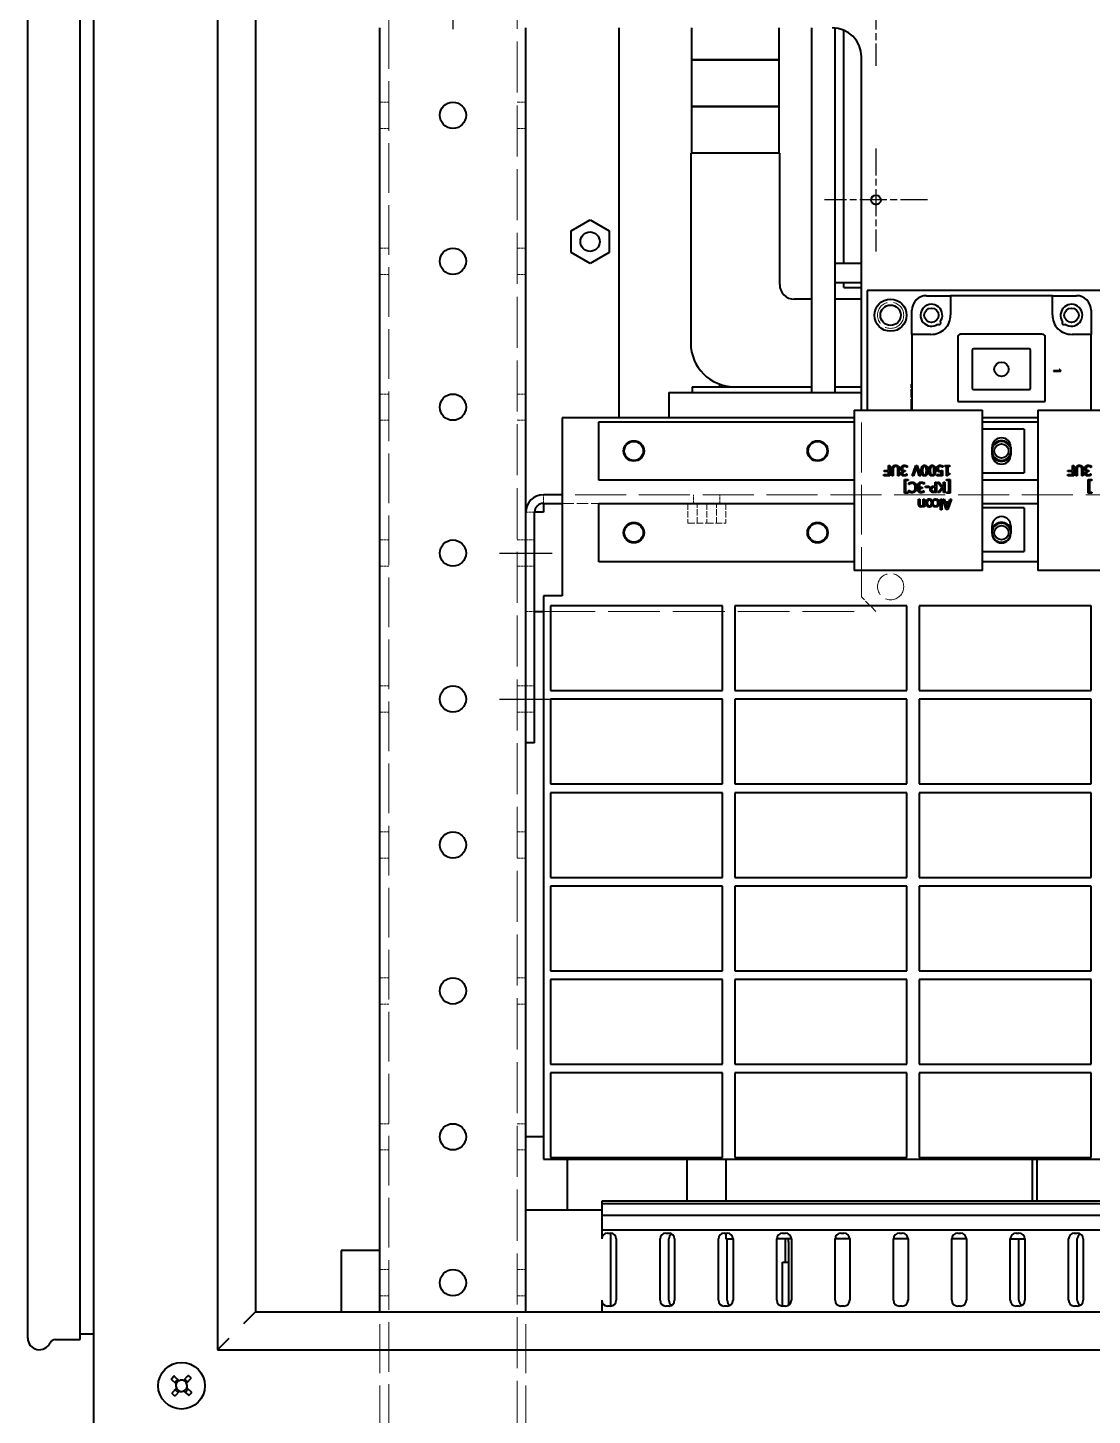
# Model space of a CAD drawing. Header units: millimetres. Extents: x 0 to 4752, y 0 to 3360.
# Drawn here: x 3433.4 to 3798.2, y 530.4 to 1005.8 of the extents above; entities that cross this region are included whole.
import ezdxf

# ---------------------------------------------------------------- set-up
doc = ezdxf.new("R2010")
doc.units = ezdxf.units.MM
doc.header["$LTSCALE"] = 8
doc.linetypes.add('CHAIN', pattern=[0.3543, 0.2362, -0.0295, 0.0591, -0.0295])
doc.linetypes.add('DASHED', pattern=[0.2067, 0.1654, -0.0413])
for name, color, linetype, lineweight in [('가려진 것(ISO)', 2, 'DASHED', 18), ('가시적인 것(ISO)', 3, 'Continuous', 40), ('중심 표식(ISO)', 1, 'Continuous', 25), ('중심선(ISO)', 1, 'Continuous', 25)]:
    doc.layers.add(name, color=color, linetype=linetype, lineweight=lineweight)

msp = doc.modelspace()

# ---------------------------------------------------------------- linework, layer by layer
at = {"layer": '가려진 것(ISO)', "ltscale": 13.215807}
msp.add_line((3601.09, 502.83), (3601.09, 1398.83), dxfattribs=at)
at = {"layer": '가려진 것(ISO)', "ltscale": 12.856349}
msp.add_line((3557.09, 502.83), (3557.09, 1076.83), dxfattribs=at)
at = {"layer": '가려진 것(ISO)', "ltscale": 0.714161}
for p, q in [((3554.09, 980.33), (3557.09, 980.33)), ((3601.09, 980.33), (3604.09, 980.33)), ((3554.09, 971.33), (3557.09, 971.33)), ((3601.09, 971.33), (3604.09, 971.33)), ((3554.09, 930.33), (3557.09, 930.33)), ((3601.09, 930.33), (3604.09, 930.33)), ((3554.09, 921.33), (3557.09, 921.33)), ((3601.09, 921.33), (3604.09, 921.33)), ((3554.09, 880.33), (3557.09, 880.33)), ((3601.09, 880.33), (3604.09, 880.33)), ((3554.09, 871.33), (3557.09, 871.33)), ((3601.09, 871.33), (3604.09, 871.33)), ((3610.09, 842.83), (3610.09, 845.83)), ((3661.59, 842.83), (3661.59, 845.83)), ((3670.59, 842.83), (3670.59, 845.83)), ((3607.09, 839.83), (3604.09, 839.83)), ((3554.09, 830.33), (3557.09, 830.33)), ((3601.09, 830.33), (3604.09, 830.33)), ((3604.09, 830.33), (3607.09, 830.33)), ((3554.09, 821.33), (3557.09, 821.33)), ((3601.09, 821.33), (3604.09, 821.33)), ((3604.09, 821.33), (3607.09, 821.33)), ((3604.09, 805.83), (3607.09, 805.83)), ((3554.09, 780.33), (3557.09, 780.33)), ((3601.09, 780.33), (3604.09, 780.33)), ((3604.09, 780.33), (3607.09, 780.33)), ((3554.09, 771.33), (3557.09, 771.33)), ((3601.09, 771.33), (3604.09, 771.33)), ((3604.09, 771.33), (3607.09, 771.33)), ((3554.09, 730.33), (3557.09, 730.33)), ((3601.09, 730.33), (3604.09, 730.33)), ((3554.09, 721.33), (3557.09, 721.33)), ((3601.09, 721.33), (3604.09, 721.33)), ((3554.09, 680.33), (3557.09, 680.33)), ((3601.09, 680.33), (3604.09, 680.33)), ((3554.09, 671.33), (3557.09, 671.33)), ((3601.09, 671.33), (3604.09, 671.33)), ((3554.09, 630.33), (3557.09, 630.33)), ((3601.09, 630.33), (3604.09, 630.33)), ((3554.09, 621.33), (3557.09, 621.33)), ((3601.09, 621.33), (3604.09, 621.33)), ((3554.09, 580.33), (3557.09, 580.33)), ((3601.09, 580.33), (3604.09, 580.33)), ((3554.09, 571.33), (3557.09, 571.33)), ((3601.09, 571.33), (3604.09, 571.33))]:
    msp.add_line(p, q, dxfattribs=at)
at = {"layer": '가려진 것(ISO)', "ltscale": 12.901145}
msp.add_line((3719.09, 810.83), (3719.09, 874.83), dxfattribs=at)
at = {"layer": '가려진 것(ISO)', "ltscale": 13.228713}
msp.add_line((3879.09, 845.83), (3616.59, 845.83), dxfattribs=at)
at = {"layer": '가려진 것(ISO)', "ltscale": 2.975988}
msp.add_line((3616.59, 842.83), (3629.09, 842.83), dxfattribs=at)
at = {"layer": '가려진 것(ISO)', "ltscale": 1.618892}
for p, q in [((3659.59, 842.83), (3659.59, 836.03)), ((3662.76, 836.03), (3662.76, 842.83)), ((3666.09, 842.83), (3666.09, 836.03)), ((3669.41, 836.03), (3669.41, 842.83)), ((3672.59, 842.83), (3672.59, 836.03))]:
    msp.add_line(p, q, dxfattribs=at)
at = {"layer": '가려진 것(ISO)', "ltscale": 1.786875}
for p, q in [((3659.59, 836.03), (3666.09, 836.03)), ((3666.09, 836.03), (3672.59, 836.03))]:
    msp.add_line(p, q, dxfattribs=at)
at = {"layer": '가려진 것(ISO)', "ltscale": 1.68343}
msp.add_line((3724.09, 805.83), (3719.09, 810.83), dxfattribs=at)
at = {"layer": '가려진 것(ISO)', "ltscale": 13.425254}
msp.add_line((3610.09, 805.83), (3721.09, 805.83), dxfattribs=at)
at = {"layer": '가려진 것(ISO)', "ltscale": 12.709643}
for p, q in [((3554.09, 502.83), (3554.09, 565.88)), ((3604.09, 502.83), (3604.09, 565.88))]:
    msp.add_line(p, q, dxfattribs=at)
at = {"layer": '가려진 것(ISO)', "ltscale": 6.731654}
for centre in [(3729.09, 907.33), (3729.09, 814.33)]:
    msp.add_circle(centre, 4.5, dxfattribs=at)
at = {"layer": '가시적인 것(ISO)'}
for p, q in [((3456.09, 500.53), (3456.09, 1400.53)), ((3498.44, 1358.18), (3498.44, 552.88)), ((3433.39, 556.88), (3433.39, 1354.18)), ((3451.39, 556.38), (3451.39, 1354.68)), ((3511.44, 1345.18), (3511.44, 565.88)), ((3554.09, 565.88), (3554.09, 1005.83)), ((3604.09, 565.88), (3604.09, 1005.83)), ((3636.09, 872.23), (3636.09, 1005.83)), ((3660.84, 1005.83), (3660.84, 994.83)), ((3690.84, 1005.83), (3690.84, 994.83)), ((3702.09, 880.83), (3702.09, 1005.83)), ((3710.09, 880.83), (3710.09, 1005.78)), ((3713.09, 925.08), (3713.09, 1005)), ((3660.84, 994.83), (3690.84, 994.83)), ((3660.84, 994.83), (3660.84, 978.83)), ((3690.84, 994.83), (3660.84, 994.83)), ((3690.84, 994.83), (3690.84, 978.83)), ((3719.09, 874.83), (3719.09, 995.83)), ((3660.84, 978.83), (3690.84, 978.83)), ((3660.84, 978.83), (3660.84, 962.83)), ((3690.84, 978.83), (3660.84, 978.83)), ((3690.84, 978.83), (3690.84, 962.83)), ((3660.59, 962.83), (3660.59, 897.83)), ((3691.09, 962.83), (3660.59, 962.83)), ((3690.84, 962.83), (3660.84, 962.83)), ((3691.09, 917.83), (3691.09, 962.83)), ((3619.59, 936.28), (3626.09, 940.04)), ((3626.09, 940.04), (3632.59, 936.28)), ((3619.59, 928.78), (3619.59, 936.28)), ((3632.59, 936.28), (3632.59, 928.78)), ((3626.09, 925.03), (3619.59, 928.78)), ((3632.59, 928.78), (3626.09, 925.03)), ((3719.09, 925.08), (3710.09, 925.08)), ((3710.09, 918.58), (3719.09, 918.58)), ((3713.09, 916.83), (3713.09, 918.58)), ((3702.09, 912.83), (3696.09, 912.83)), ((3719.09, 912.83), (3710.09, 912.83)), ((3713.09, 916.83), (3719.09, 916.83)), ((3721.09, 915.83), (3721.09, 874.83)), ((3934.09, 915.83), (3721.09, 915.83)), ((3741.39, 914.03), (3749.64, 914.03)), ((3749.64, 914.03), (3749.64, 907.51)), ((3784.54, 914.03), (3749.64, 914.03)), ((3784.54, 914.03), (3792.79, 914.03)), ((3784.54, 907.51), (3784.54, 914.03)), ((3736.39, 900.78), (3736.39, 909.03)), ((3797.79, 909.03), (3797.79, 900.78)), ((3742.91, 900.78), (3736.39, 900.78)), ((3736.39, 900.78), (3736.39, 874.83)), ((3752.09, 899.83), (3752.09, 877.83)), ((3781.09, 900.83), (3753.09, 900.83)), ((3782.09, 877.83), (3782.09, 899.83)), ((3797.79, 900.78), (3791.27, 900.78)), ((3797.79, 874.83), (3797.79, 900.78)), ((3757.09, 895.33), (3757.09, 882.33)), ((3776.59, 895.83), (3757.59, 895.83)), ((3777.09, 882.33), (3777.09, 895.33)), ((3787.4, 888.27), (3784.97, 888.27)), ((3784.97, 888.27), (3784.97, 888.22)), ((3784.97, 888.22), (3787.47, 888.22)), ((3786.93, 888.76), (3786.89, 888.73)), ((3786.89, 888.73), (3787.4, 888.27)), ((3787.47, 888.28), (3786.93, 888.76)), ((3787.47, 888.22), (3787.47, 888.28)), ((3653.09, 880.83), (3719.09, 880.83)), ((3653.09, 880.83), (3653.09, 872.23)), ((3661.09, 882.83), (3661.09, 880.83)), ((3661.09, 882.83), (3702.09, 882.83)), ((3670.59, 882.83), (3670.59, 883.69)), ((3675.59, 882.83), (3702.09, 882.83)), ((3710.09, 882.83), (3719.09, 882.83)), ((3710.09, 882.83), (3719.09, 882.83)), ((3736.39, 883.76), (3736.29, 883.76)), ((3736.29, 882.41), (3736.29, 883.76)), ((3736.39, 882.41), (3736.29, 882.41)), ((3736.39, 882.03), (3736.29, 882.03)), ((3736.39, 879.71), (3736.29, 879.71)), ((3757.59, 881.83), (3776.59, 881.83)), ((3716.59, 874.83), (3716.59, 819.83)), ((3716.59, 874.83), (3760.59, 874.83)), ((3736.39, 879.21), (3736.29, 879.21)), ((3736.29, 879.2), (3736.29, 879.21)), ((3736.39, 879.2), (3736.29, 879.2)), ((3736.39, 878.62), (3736.29, 878.62)), ((3736.29, 877.69), (3736.29, 878.62)), ((3736.39, 876.77), (3736.29, 876.77)), ((3736.39, 876.41), (3736.29, 876.41)), ((3736.39, 876.24), (3736.29, 876.24)), ((3736.39, 876.14), (3736.29, 876.14)), ((3736.29, 874.83), (3736.29, 876.14)), ((3752.09, 877.83), (3782.09, 877.83)), ((3760.59, 819.83), (3760.59, 874.83)), ((3779.59, 874.83), (3779.59, 819.83)), ((3779.59, 874.83), (3823.59, 874.83)), ((3616.59, 872.23), (3616.59, 811.23)), ((3716.59, 872.23), (3616.59, 872.23)), ((3629.09, 850.83), (3629.09, 870.83)), ((3629.09, 870.83), (3716.59, 870.83)), ((3779.59, 872.23), (3760.59, 872.23)), ((3760.59, 870.83), (3779.59, 870.83)), ((3774.84, 868.33), (3760.59, 868.33)), ((3774.84, 868.33), (3774.84, 853.33)), ((3763.89, 859.53), (3763.89, 862.13)), ((3770.29, 862.13), (3770.29, 859.53)), ((3728.41, 855.84), (3728.88, 855.84)), ((3728.41, 854.16), (3728.41, 855.84)), ((3728.88, 855.84), (3728.88, 852.34)), ((3736.5, 852.34), (3737.7, 855.84)), ((3737.7, 855.84), (3738.21, 855.84)), ((3738.21, 855.84), (3739.41, 852.34)), ((3747.66, 855.49), (3747.66, 855.84)), ((3747.66, 855.84), (3749.37, 855.84)), ((3749.37, 855.84), (3749.37, 855.49)), ((3791.41, 855.84), (3791.88, 855.84)), ((3791.41, 854.16), (3791.41, 855.84)), ((3791.88, 855.84), (3791.88, 852.34)), ((3726.79, 852.34), (3726.79, 852.76)), ((3726.79, 852.76), (3728.41, 852.76)), ((3728.88, 852.34), (3726.79, 852.34)), ((3726.85, 854.16), (3728.41, 854.16)), ((3726.85, 853.74), (3726.85, 854.16)), ((3728.41, 853.74), (3726.85, 853.74)), ((3728.41, 852.76), (3728.41, 853.74)), ((3729.54, 852.34), (3729.54, 854.53)), ((3730.01, 852.34), (3729.54, 852.34)), ((3730.01, 854.54), (3730.01, 852.34)), ((3731.61, 852.34), (3731.61, 854.53)), ((3732.08, 852.34), (3731.61, 852.34)), ((3732.08, 854.53), (3732.08, 852.34)), ((3733.38, 853.9), (3733.38, 853.93)), ((3733.85, 846.42), (3733.85, 851)), ((3733.85, 851), (3735.08, 851)), ((3733.88, 854.14), (3734.07, 854.14)), ((3734.07, 853.75), (3733.92, 853.75)), ((3734.07, 854.14), (3734.07, 853.75)), ((3734.66, 852.98), (3734.69, 852.98)), ((3734.69, 852.98), (3734.69, 852.49)), ((3734.79, 855.21), (3734.76, 855.21)), ((3734.79, 855.7), (3734.79, 855.21)), ((3735.08, 851), (3735.08, 850.67)), ((3736.97, 852.34), (3736.5, 852.34)), ((3737.94, 855.25), (3736.97, 852.34)), ((3738.91, 852.34), (3737.94, 855.25)), ((3739.41, 852.34), (3738.91, 852.34)), ((3744.91, 852.75), (3746.38, 852.75)), ((3744.91, 852.34), (3744.91, 852.75)), ((3746.83, 852.34), (3744.91, 852.34)), ((3746.38, 852.75), (3746.38, 853.69)), ((3746.83, 854.15), (3746.83, 852.34)), ((3746.98, 855.22), (3746.95, 855.22)), ((3746.98, 855.72), (3746.98, 855.22)), ((3748.28, 855.49), (3747.66, 855.49)), ((3748.28, 852.33), (3748.28, 855.49)), ((3748.64, 852.33), (3748.28, 852.33)), ((3748.28, 850.67), (3748.28, 851)), ((3748.28, 851), (3749.51, 851)), ((3748.73, 855.49), (3748.73, 853.14)), ((3749.37, 855.49), (3748.73, 855.49)), ((3748.73, 853.14), (3749.37, 853.14)), ((3749.37, 853.14), (3749.37, 852.82)), ((3749.51, 851), (3749.51, 846.42)), ((3760.59, 853.33), (3774.84, 853.33)), ((3789.79, 852.34), (3789.79, 852.76)), ((3789.79, 852.76), (3791.41, 852.76)), ((3791.88, 852.34), (3789.79, 852.34)), ((3789.85, 854.16), (3791.41, 854.16)), ((3789.85, 853.74), (3789.85, 854.16)), ((3791.41, 853.74), (3789.85, 853.74)), ((3791.41, 852.76), (3791.41, 853.74)), ((3792.54, 852.34), (3792.54, 854.53)), ((3793.01, 852.34), (3792.54, 852.34)), ((3793.01, 854.54), (3793.01, 852.34)), ((3794.61, 852.34), (3794.61, 854.53)), ((3795.08, 852.34), (3794.61, 852.34)), ((3795.08, 854.53), (3795.08, 852.34)), ((3796.38, 853.9), (3796.38, 853.93)), ((3796.85, 846.42), (3796.85, 851)), ((3796.85, 851), (3798.08, 851)), ((3796.88, 854.14), (3797.07, 854.14)), ((3797.07, 853.75), (3796.92, 853.75)), ((3797.07, 854.14), (3797.07, 853.75)), ((3797.66, 852.98), (3797.69, 852.98)), ((3797.69, 852.98), (3797.69, 852.49)), ((3797.79, 855.21), (3797.76, 855.21)), ((3797.79, 855.7), (3797.79, 855.21)), ((3798.08, 851), (3798.08, 850.67)), ((3716.59, 850.83), (3629.09, 850.83)), ((3735.08, 846.42), (3733.85, 846.42)), ((3734.26, 850.67), (3734.26, 846.76)), ((3735.08, 850.67), (3734.26, 850.67)), ((3734.26, 846.76), (3735.08, 846.76)), ((3735.08, 846.76), (3735.08, 846.42)), ((3735.38, 849.29), (3735.38, 849.84)), ((3735.42, 849.29), (3735.38, 849.29)), ((3735.38, 847.37), (3735.42, 847.37)), ((3735.38, 846.81), (3735.38, 847.37)), ((3739.18, 848.13), (3739.18, 848.17)), ((3739.68, 848.38), (3739.88, 848.38)), ((3739.88, 847.99), (3739.72, 847.99)), ((3739.88, 848.38), (3739.88, 847.99)), ((3740.47, 847.22), (3740.5, 847.22)), ((3740.5, 847.22), (3740.5, 846.72)), ((3740.6, 849.44), (3740.56, 849.44)), ((3740.6, 849.94), (3740.6, 849.44)), ((3741.03, 848.34), (3741.03, 848.76)), ((3741.03, 848.76), (3742.36, 848.76)), ((3742.36, 848.34), (3741.03, 848.34)), ((3742.36, 848.76), (3742.36, 848.34)), ((3744.87, 846.58), (3743.99, 846.58)), ((3744.01, 848.78), (3744.4, 848.78)), ((3744.02, 846.98), (3744.4, 846.98)), ((3744.4, 848.38), (3744.09, 848.38)), ((3744.4, 850.08), (3744.87, 850.08)), ((3744.4, 848.78), (3744.4, 850.08)), ((3744.4, 846.98), (3744.4, 848.38)), ((3744.87, 850.08), (3744.87, 846.58)), ((3746.68, 848.14), (3745.15, 850.08)), ((3745.15, 850.08), (3745.75, 850.08)), ((3745.23, 846.58), (3746.68, 848.14)), ((3745.8, 846.58), (3745.23, 846.58)), ((3745.75, 850.08), (3747.03, 848.45)), ((3747.23, 848.19), (3745.8, 846.58)), ((3747.03, 848.45), (3747.23, 848.68)), ((3747.23, 850.08), (3747.7, 850.08)), ((3747.23, 848.68), (3747.23, 850.08)), ((3747.23, 846.58), (3747.23, 848.19)), ((3747.7, 846.58), (3747.23, 846.58)), ((3747.7, 850.08), (3747.7, 846.58)), ((3749.1, 850.67), (3748.28, 850.67)), ((3748.28, 846.76), (3749.1, 846.76)), ((3748.28, 846.42), (3748.28, 846.76)), ((3749.51, 846.42), (3748.28, 846.42)), ((3749.1, 846.76), (3749.1, 850.67)), ((3779.59, 850.83), (3760.59, 850.83)), ((3798.08, 846.42), (3796.85, 846.42)), ((3797.26, 850.67), (3797.26, 846.76)), ((3798.08, 850.67), (3797.26, 850.67)), ((3797.26, 846.76), (3798.08, 846.76)), ((3798.08, 846.76), (3798.08, 846.42)), ((3616.59, 845.83), (3610.09, 845.83)), ((3610.09, 842.83), (3610.09, 839.83)), ((3610.09, 842.83), (3616.59, 842.83)), ((3629.09, 822.83), (3629.09, 842.83)), ((3629.09, 842.83), (3716.59, 842.83)), ((3738.69, 842.61), (3738.69, 844.32)), ((3738.69, 844.32), (3739.14, 844.32)), ((3739.14, 844.32), (3739.14, 842.82)), ((3740.31, 844.32), (3740.76, 844.32)), ((3740.31, 842.36), (3740.31, 844.32)), ((3740.31, 841.69), (3740.31, 841.98)), ((3740.76, 841.69), (3740.31, 841.69)), ((3740.76, 844.32), (3740.76, 841.69)), ((3743.77, 843.67), (3743.77, 844.17)), ((3743.8, 843.67), (3743.77, 843.67)), ((3743.77, 842.33), (3743.8, 842.33)), ((3743.77, 841.83), (3743.77, 842.33)), ((3746.24, 840.66), (3746.24, 844.32)), ((3746.24, 844.32), (3746.68, 844.32)), ((3746.68, 844.32), (3746.68, 840.66)), ((3746.99, 844.32), (3747.48, 844.32)), ((3748.17, 840.82), (3746.99, 844.32)), ((3747.48, 844.32), (3747.8, 843.34)), ((3747.8, 843.34), (3749.13, 843.34)), ((3749, 842.94), (3747.92, 842.94)), ((3747.92, 842.94), (3748.47, 841.29)), ((3748.47, 841.29), (3749, 842.94)), ((3749.92, 844.32), (3748.74, 840.82)), ((3749.13, 843.34), (3749.45, 844.32)), ((3749.45, 844.32), (3749.92, 844.32)), ((3760.59, 842.83), (3779.59, 842.83)), ((3610.09, 839.83), (3607.09, 839.83)), ((3607.09, 760.83), (3607.09, 839.83)), ((3746.68, 840.66), (3746.24, 840.66)), ((3748.74, 840.82), (3748.17, 840.82)), ((3774.84, 841.33), (3760.59, 841.33)), ((3774.84, 841.33), (3774.84, 826.33)), ((3763.89, 832.53), (3763.89, 835.13)), ((3770.29, 835.13), (3770.29, 832.53)), ((3716.59, 822.83), (3629.09, 822.83)), ((3760.59, 826.33), (3774.84, 826.33)), ((3779.59, 822.83), (3760.59, 822.83)), ((3760.59, 819.83), (3716.59, 819.83)), ((3823.59, 819.83), (3779.59, 819.83)), ((3616.59, 811.23), (3610.09, 811.23)), ((3610.09, 811.23), (3610.09, 618.23)), ((3607.09, 805.83), (3610.09, 805.83)), ((3612.49, 807.73), (3612.49, 778.73)), ((3671.49, 807.73), (3612.49, 807.73)), ((3671.49, 778.73), (3671.49, 807.73)), ((3675.69, 807.73), (3675.69, 778.73)), ((3734.69, 807.73), (3675.69, 807.73)), ((3734.69, 778.73), (3734.69, 807.73)), ((3738.89, 807.73), (3738.89, 778.73)), ((3797.89, 807.73), (3738.89, 807.73)), ((3797.89, 778.73), (3797.89, 807.73)), ((3612.49, 778.73), (3671.49, 778.73)), ((3612.49, 775.73), (3612.49, 746.73)), ((3671.49, 775.73), (3612.49, 775.73)), ((3671.49, 746.73), (3671.49, 775.73)), ((3675.69, 778.73), (3734.69, 778.73)), ((3675.69, 775.73), (3675.69, 746.73)), ((3734.69, 775.73), (3675.69, 775.73)), ((3734.69, 746.73), (3734.69, 775.73)), ((3738.89, 778.73), (3797.89, 778.73)), ((3738.89, 775.73), (3738.89, 746.73)), ((3797.89, 775.73), (3738.89, 775.73)), ((3797.89, 746.73), (3797.89, 775.73)), ((3607.09, 760.83), (3604.09, 760.83)), ((3612.49, 746.73), (3671.49, 746.73)), ((3675.69, 746.73), (3734.69, 746.73)), ((3738.89, 746.73), (3797.89, 746.73)), ((3612.49, 743.73), (3612.49, 714.73)), ((3671.49, 743.73), (3612.49, 743.73)), ((3671.49, 714.73), (3671.49, 743.73)), ((3675.69, 743.73), (3675.69, 714.73)), ((3734.69, 743.73), (3675.69, 743.73)), ((3734.69, 714.73), (3734.69, 743.73)), ((3738.89, 743.73), (3738.89, 714.73)), ((3797.89, 743.73), (3738.89, 743.73)), ((3797.89, 714.73), (3797.89, 743.73)), ((3612.49, 714.73), (3671.49, 714.73)), ((3675.69, 714.73), (3734.69, 714.73)), ((3738.89, 714.73), (3797.89, 714.73)), ((3612.49, 711.73), (3612.49, 682.73)), ((3671.49, 711.73), (3612.49, 711.73)), ((3671.49, 682.73), (3671.49, 711.73)), ((3675.69, 711.73), (3675.69, 682.73)), ((3734.69, 711.73), (3675.69, 711.73)), ((3734.69, 682.73), (3734.69, 711.73)), ((3738.89, 711.73), (3738.89, 682.73)), ((3797.89, 711.73), (3738.89, 711.73)), ((3797.89, 682.73), (3797.89, 711.73)), ((3612.49, 682.73), (3671.49, 682.73)), ((3675.69, 682.73), (3734.69, 682.73)), ((3738.89, 682.73), (3797.89, 682.73)), ((3612.49, 679.73), (3612.49, 650.73)), ((3671.49, 679.73), (3612.49, 679.73)), ((3671.49, 650.73), (3671.49, 679.73)), ((3675.69, 679.73), (3675.69, 650.73)), ((3734.69, 679.73), (3675.69, 679.73)), ((3734.69, 650.73), (3734.69, 679.73)), ((3738.89, 679.73), (3738.89, 650.73)), ((3797.89, 679.73), (3738.89, 679.73)), ((3797.89, 650.73), (3797.89, 679.73)), ((3612.49, 650.73), (3671.49, 650.73)), ((3612.49, 647.73), (3612.49, 618.73)), ((3671.49, 647.73), (3612.49, 647.73)), ((3671.49, 618.73), (3671.49, 647.73)), ((3675.69, 650.73), (3734.69, 650.73)), ((3675.69, 647.73), (3675.69, 618.73)), ((3734.69, 647.73), (3675.69, 647.73)), ((3734.69, 618.73), (3734.69, 647.73)), ((3738.89, 650.73), (3797.89, 650.73)), ((3738.89, 647.73), (3738.89, 618.73)), ((3797.89, 647.73), (3738.89, 647.73)), ((3797.89, 618.73), (3797.89, 647.73)), ((3610.09, 625.83), (3604.09, 625.83)), ((3610.09, 618.23), (3863.09, 618.23)), ((3612.49, 618.73), (3671.49, 618.73)), ((3618.34, 600.83), (3618.34, 618.23)), ((3659.34, 603.83), (3659.34, 618.23)), ((3672.59, 618.23), (3672.59, 603.83)), ((3675.69, 618.73), (3734.69, 618.73)), ((3738.89, 618.73), (3797.89, 618.73)), ((3777.59, 618.23), (3777.59, 603.83)), ((3779.34, 603.83), (3779.34, 618.23)), ((3630.09, 603.83), (3630.09, 602.83)), ((3975.09, 603.83), (3630.09, 603.83)), ((3604.09, 600.83), (3630.09, 600.83)), ((3630.09, 602.83), (3630.09, 598.83)), ((3975.09, 602.83), (3630.09, 602.83)), ((3630.09, 598.83), (3630.09, 593.83)), ((3975.09, 598.83), (3630.09, 598.83)), ((3630.09, 593.83), (3630.09, 590.83)), ((3975.09, 593.83), (3630.09, 593.83)), ((3632.09, 592.83), (3633.09, 592.83)), ((3633.09, 592.83), (3633.09, 567.83)), ((3635.09, 590.83), (3635.09, 569.83)), ((3650.09, 569.83), (3650.09, 590.83)), ((3652.09, 592.83), (3653.09, 592.83)), ((3653.09, 569.83), (3653.09, 590.83)), ((3655.09, 590.83), (3655.09, 569.83)), ((3670.09, 569.83), (3670.09, 590.83)), ((3672.09, 592.83), (3673.09, 592.83)), ((3672.59, 592.83), (3672.59, 590.83)), ((3672.59, 590.83), (3675.09, 590.83)), ((3673.09, 569.83), (3673.09, 590.83)), ((3675.09, 590.83), (3675.09, 569.83)), ((3695.09, 590.83), (3690.09, 590.83)), ((3690.09, 569.83), (3690.09, 590.83)), ((3692.09, 592.83), (3693.09, 592.83)), ((3693.09, 582.83), (3693.09, 590.83)), ((3694.09, 589.83), (3694.09, 590.83)), ((3694.09, 589.83), (3694.09, 582.83)), ((3695.09, 590.83), (3695.09, 569.83)), ((3715.09, 590.83), (3710.09, 590.83)), ((3710.09, 569.83), (3710.09, 590.83)), ((3712.09, 592.83), (3713.09, 592.83)), ((3715.09, 590.83), (3715.09, 569.83)), ((3735.09, 590.83), (3730.09, 590.83)), ((3730.09, 569.83), (3730.09, 590.83)), ((3732.09, 592.83), (3733.09, 592.83)), ((3735.09, 590.83), (3735.09, 569.83)), ((3755.09, 590.83), (3750.09, 590.83)), ((3750.09, 569.83), (3750.09, 590.83)), ((3752.09, 592.83), (3753.09, 592.83)), ((3755.09, 590.83), (3755.09, 569.83)), ((3770.09, 590.83), (3775.09, 590.83)), ((3770.09, 569.83), (3770.09, 590.83)), ((3772.09, 592.83), (3773.09, 592.83)), ((3773.09, 569.83), (3773.09, 590.83)), ((3775.09, 590.83), (3775.09, 569.83)), ((3790.09, 569.83), (3790.09, 590.83)), ((3792.09, 592.83), (3793.09, 592.83)), ((3793.09, 569.83), (3793.09, 590.83)), ((3795.09, 590.83), (3795.09, 569.83)), ((3540.84, 586.83), (3540.84, 565.88)), ((3554.09, 586.83), (3540.84, 586.83)), ((3692.09, 582.83), (3694.09, 582.83)), ((3692.09, 567.83), (3692.09, 582.83)), ((3694.09, 582.83), (3694.09, 568.1)), ((3507.44, 561.88), (3511.44, 565.88)), ((3511.44, 565.88), (4050.74, 565.88)), ((3630.09, 569.83), (3630.09, 565.88)), ((3633.09, 567.83), (3632.09, 567.83)), ((3653.09, 567.83), (3652.09, 567.83)), ((3673.09, 567.83), (3672.09, 567.83)), ((3693.09, 567.83), (3692.09, 567.83)), ((3713.09, 567.83), (3712.09, 567.83)), ((3733.09, 567.83), (3732.09, 567.83)), ((3753.09, 567.83), (3752.09, 567.83)), ((3773.09, 567.83), (3772.09, 567.83)), ((3793.09, 567.83), (3792.09, 567.83)), ((3442.84, 556.38), (3451.39, 556.38)), ((3456.09, 558.23), (3451.39, 558.23)), ((3498.44, 552.88), (3502.44, 556.88)), ((3498.44, 552.88), (4063.74, 552.88)), ((3482.65, 542.93), (3483.42, 543.77)), ((3484.29, 541.23), (3482.66, 542.73)), ((3483.62, 543.77), (3485.25, 542.27)), ((3483.79, 541.71), (3484.73, 542.73)), ((3486.78, 542.33), (3488.29, 543.96)), ((3487.27, 542.83), (3488.29, 541.89)), ((3489.33, 542.99), (3487.83, 541.37)), ((3488.49, 543.97), (3489.32, 543.2)), ((3482.85, 538.07), (3484.35, 539.7)), ((3483.69, 537.1), (3482.85, 537.87)), ((3484.91, 538.23), (3483.89, 539.17)), ((3485.39, 538.73), (3483.89, 537.11)), ((3488.55, 537.29), (3486.92, 538.79)), ((3488.39, 539.35), (3487.44, 538.33)), ((3487.89, 539.84), (3489.51, 538.33)), ((3489.52, 538.13), (3488.75, 537.3))]:
    msp.add_line(p, q, dxfattribs=at)
for centre, radius in [((3579.09, 975.83), 4.5), ((3724.09, 946.83), 1.62), ((3626.09, 932.53), 3.32), ((3579.09, 925.83), 4.5), ((3729.09, 907.33), 5.5), ((3729.09, 907.33), 3.5), ((3743.09, 907.33), 2.46), ((3791.09, 907.33), 2.46), ((3767.09, 888.83), 2.46), ((3579.09, 875.83), 4.5), ((3641.09, 860.83), 3.5), ((3641.09, 860.83), 3.25), ((3704.09, 860.83), 3.5), ((3704.09, 860.83), 3.25), ((3767.09, 860.83), 2.46), ((3641.09, 832.83), 3.5), ((3641.09, 832.83), 3.25), ((3704.09, 832.83), 3.5), ((3704.09, 832.83), 3.25), ((3767.09, 832.83), 2.46), ((3579.09, 825.83), 4.5), ((3579.09, 775.83), 4.5), ((3579.09, 725.83), 4.5), ((3579.09, 675.83), 4.5), ((3579.09, 625.83), 4.5), ((3579.09, 575.83), 4.5), ((3486.09, 540.53), 8)]:
    msp.add_circle(centre, radius, dxfattribs=at)
for centre, radius, start, end in [((3709.09, 995.83), 10, 0, 90), ((3696.09, 917.83), 5, 180, 270), ((3741.39, 909.03), 5, 90, 180), ((3792.79, 909.03), 5, 0, 90), ((3743.09, 907.33), 3.75, 323.3287, 306.6713), ((3791.09, 907.33), 3.75, 233.3287, 216.6713), ((3743.09, 907.33), 6.55, 268.4273, 1.5727), ((3745.74, 904.68), 0.545, 220.8357, 49.1643), ((3791.09, 907.33), 6.55, 178.4273, 271.5727), ((3788.44, 904.68), 0.545, 130.8357, 319.1643), ((3753.09, 899.83), 1, 90, 180), ((3781.09, 899.83), 1, 0, 90), ((3675.59, 897.83), 15, 180, 270), ((3757.59, 895.33), 0.5, 90, 180), ((3776.59, 895.33), 0.5, 0, 90), ((3757.59, 882.33), 0.5, 180, 270), ((3776.59, 882.33), 0.5, 270, 0), ((3767.09, 862.13), 3.2, 0, 180), ((3767.09, 860.83), 3.5, 23.991, 156.009), ((3767.09, 860.83), 3.25, 10.0633, 169.9367), ((3767.09, 860.83), 3.25, 190.0633, 349.9367), ((3767.09, 859.53), 3.2, 180, 0), ((3767.09, 860.83), 3.5, 203.991, 336.009), ((3610.09, 839.83), 6, 90, 180), ((3610.09, 839.83), 3, 90, 180), ((3767.09, 835.13), 3.2, 0, 180), ((3767.09, 832.83), 3.5, 23.8955, 156.1045), ((3767.09, 832.83), 3.25, 10.0633, 169.9367), ((3767.09, 832.53), 3.2, 180, 0), ((3767.09, 832.83), 3.25, 192.2125, 347.7875), ((3632.09, 590.83), 2, 90, 180), ((3633.09, 590.83), 2, 0, 90), ((3652.09, 590.83), 2, 90, 180), ((3653.09, 590.83), 2, 0, 90), ((3655.09, 590.83), 2, 120, 180), ((3672.09, 590.83), 2, 90, 180), ((3673.09, 590.83), 2, 0, 90), ((3692.09, 590.83), 2, 90, 180), ((3693.09, 590.83), 2, 0, 90), ((3712.09, 590.83), 2, 90, 180), ((3713.09, 590.83), 2, 0, 90), ((3732.09, 590.83), 2, 90, 180), ((3733.09, 590.83), 2, 0, 90), ((3752.09, 590.83), 2, 90, 180), ((3753.09, 590.83), 2, 0, 90), ((3772.09, 590.83), 2, 90, 180), ((3773.09, 590.83), 2, 0, 90), ((3792.09, 590.83), 2, 90, 180), ((3793.09, 590.83), 2, 0, 90), ((3795.09, 590.83), 2, 120, 180), ((3632.09, 569.83), 2, 180, 270), ((3633.09, 569.83), 2, 270, 0), ((3652.09, 569.83), 2, 180, 270), ((3653.09, 569.83), 2, 270, 0), ((3655.09, 569.83), 2, 180, 240), ((3672.09, 569.83), 2, 180, 270), ((3673.09, 569.83), 2, 270, 0), ((3675.09, 569.83), 2, 180, 240), ((3692.09, 569.83), 2, 180, 270), ((3693.09, 569.83), 2, 270, 0), ((3712.09, 569.83), 2, 180, 270), ((3713.09, 569.83), 2, 270, 0), ((3732.09, 569.83), 2, 180, 270), ((3733.09, 569.83), 2, 270, 0), ((3752.09, 569.83), 2, 180, 270), ((3753.09, 569.83), 2, 270, 0), ((3772.09, 569.83), 2, 180, 270), ((3773.09, 569.83), 2, 270, 0), ((3775.09, 569.83), 2, 180, 240), ((3792.09, 569.83), 2, 180, 270), ((3793.09, 569.83), 2, 270, 0), ((3795.09, 569.83), 2, 180, 240), ((3437.39, 556.88), 4, 180, 335.3757), ((3442.84, 554.38), 2, 90, 155.3757), ((3482.76, 542.83), 0.142, 137.2724, 227.2724), ((3483.53, 543.67), 0.142, 47.2724, 137.2724), ((3486.09, 540.53), 1.93, 115.6877, 158.857), ((3484.74, 542.72), 0.0142, 47.2724, 137.2724), ((3486.09, 540.53), 1.93, 68.857, 115.6877), ((3486.09, 540.53), 1.93, 25.6877, 68.857), ((3487.26, 542.82), 0.0142, 47.2724, 137.2724), ((3488.39, 543.86), 0.142, 47.2724, 137.2724), ((3489.22, 543.09), 0.142, 317.2724, 47.2724), ((3482.95, 537.97), 0.142, 137.2724, 227.2724), ((3483.8, 541.7), 0.0142, 137.2724, 227.2724), ((3483.9, 539.19), 0.0142, 137.2724, 227.2724), ((3486.09, 540.53), 1.93, 158.857, 205.6877), ((3486.09, 540.53), 1.93, 205.6877, 248.857), ((3484.92, 538.24), 0.0142, 227.2724, 317.2724), ((3486.09, 540.53), 1.93, 248.857, 295.6877), ((3486.09, 540.53), 1.93, 295.6877, 338.857), ((3487.43, 538.34), 0.0142, 227.2724, 317.2724), ((3486.09, 540.53), 1.93, 338.857, 25.6877), ((3488.28, 541.88), 0.0142, 317.2724, 47.2724), ((3488.38, 539.36), 0.0142, 317.2724, 47.2724), ((3488.65, 537.4), 0.142, 227.2724, 317.2724), ((3489.42, 538.23), 0.142, 317.2724, 47.2724), ((3483.79, 537.2), 0.142, 227.2724, 317.2724)]:
    msp.add_arc(centre, radius, start, end, dxfattribs=at)
for points in [[(3736.29, 881.57), (3736.29, 881.79), (3736.29, 881.93), (3736.29, 882.03)], [(3736.29, 880.36), (3736.29, 880.73), (3736.29, 881.36), (3736.29, 881.57)], [(3736.29, 879.71), (3736.29, 879.86), (3736.29, 880.18), (3736.29, 880.36)], [(3736.29, 879.21), (3736.29, 879.3), (3736.29, 879.59), (3736.29, 879.71)], [(3736.29, 876.77), (3736.29, 876.94), (3736.29, 877.31), (3736.29, 877.69)], [(3736.29, 876.41), (3736.29, 876.48), (3736.29, 876.58), (3736.29, 876.77)], [(3736.29, 876.24), (3736.29, 876.31), (3736.29, 876.41)], [(3729.88, 855.59), (3730.05, 855.76), (3730.49, 855.92), (3730.81, 855.92)], [(3730.81, 855.92), (3731.12, 855.92), (3731.58, 855.76), (3731.74, 855.59)], [(3732.97, 855.59), (3733.12, 855.75), (3733.56, 855.92), (3733.83, 855.92)], [(3733.83, 855.92), (3734.1, 855.92), (3734.61, 855.79), (3734.79, 855.7)], [(3739.59, 854.09), (3739.59, 855.03), (3740.13, 855.92), (3740.7, 855.92)], [(3740.7, 855.92), (3741.28, 855.92), (3741.82, 855.02), (3741.82, 854.1)], [(3742.21, 854.09), (3742.21, 855.03), (3742.76, 855.92), (3743.33, 855.92)], [(3743.33, 855.92), (3743.91, 855.92), (3744.45, 855.02), (3744.45, 854.1)], [(3745.2, 855.57), (3745.35, 855.73), (3745.79, 855.92), (3746.06, 855.92)], [(3746.06, 855.92), (3746.31, 855.92), (3746.8, 855.81), (3746.98, 855.72)], [(3792.88, 855.59), (3793.05, 855.76), (3793.49, 855.92), (3793.81, 855.92)], [(3793.81, 855.92), (3794.12, 855.92), (3794.58, 855.76), (3794.74, 855.59)], [(3795.97, 855.59), (3796.12, 855.75), (3796.56, 855.92), (3796.83, 855.92)], [(3796.83, 855.92), (3797.1, 855.92), (3797.61, 855.79), (3797.79, 855.7)], [(3729.54, 854.53), (3729.54, 854.89), (3729.69, 855.42), (3729.88, 855.59)], [(3730.16, 855.23), (3730.07, 855.1), (3730.01, 854.77), (3730.01, 854.54)], [(3730.81, 855.52), (3730.59, 855.52), (3730.25, 855.38), (3730.16, 855.23)], [(3731.46, 855.23), (3731.37, 855.38), (3731.05, 855.52), (3730.81, 855.52)], [(3731.61, 854.53), (3731.61, 854.77), (3731.55, 855.1), (3731.46, 855.23)], [(3731.74, 855.59), (3731.93, 855.41), (3732.08, 854.9), (3732.08, 854.53)], [(3732.66, 854.81), (3732.66, 855.04), (3732.82, 855.44), (3732.97, 855.59)], [(3732.91, 854.16), (3732.8, 854.26), (3732.66, 854.58), (3732.66, 854.81)], [(3732.73, 853.11), (3732.73, 853.4), (3733.11, 853.84), (3733.38, 853.9)], [(3733.04, 852.47), (3732.89, 852.58), (3732.73, 852.9), (3732.73, 853.11)], [(3733.38, 853.93), (3733.27, 853.95), (3733.01, 854.06), (3732.91, 854.16)], [(3733.78, 852.27), (3733.54, 852.27), (3733.19, 852.37), (3733.04, 852.47)], [(3733.33, 855.32), (3733.24, 855.21), (3733.14, 854.96), (3733.14, 854.77)], [(3733.14, 854.77), (3733.14, 854.58), (3733.25, 854.33), (3733.35, 854.26)], [(3733.92, 853.75), (3733.6, 853.75), (3733.21, 853.45), (3733.21, 853.16)], [(3733.21, 853.16), (3733.21, 853.03), (3733.31, 852.84), (3733.39, 852.78)], [(3733.86, 855.51), (3733.72, 855.51), (3733.43, 855.42), (3733.33, 855.32)], [(3733.35, 854.26), (3733.45, 854.19), (3733.72, 854.14), (3733.88, 854.14)], [(3733.39, 852.78), (3733.48, 852.72), (3733.69, 852.68), (3733.82, 852.68)], [(3734.69, 852.49), (3734.54, 852.4), (3734.01, 852.27), (3733.78, 852.27)], [(3733.82, 852.68), (3733.94, 852.68), (3734.2, 852.74), (3734.32, 852.79)], [(3734.76, 855.21), (3734.61, 855.31), (3734.11, 855.51), (3733.86, 855.51)], [(3734.32, 852.79), (3734.43, 852.83), (3734.6, 852.94), (3734.66, 852.98)], [(3740.7, 852.27), (3740.13, 852.27), (3739.59, 853.18), (3739.59, 854.09)], [(3740.19, 855.16), (3740.12, 854.99), (3740.06, 854.45), (3740.06, 854.09)], [(3740.06, 854.09), (3740.06, 853.73), (3740.12, 853.2), (3740.19, 853.02)], [(3740.7, 855.53), (3740.51, 855.53), (3740.26, 855.34), (3740.19, 855.16)], [(3740.19, 853.02), (3740.26, 852.85), (3740.51, 852.66), (3740.7, 852.66)], [(3741.23, 855.15), (3741.16, 855.33), (3740.91, 855.53), (3740.7, 855.53)], [(3741.82, 854.1), (3741.82, 853.15), (3741.28, 852.27), (3740.7, 852.27)], [(3740.7, 852.66), (3740.9, 852.66), (3741.15, 852.85), (3741.22, 853.03)], [(3741.22, 853.03), (3741.3, 853.21), (3741.35, 853.75), (3741.35, 854.1)], [(3741.35, 854.1), (3741.35, 854.46), (3741.3, 854.96), (3741.23, 855.15)], [(3743.33, 852.27), (3742.75, 852.27), (3742.21, 853.18), (3742.21, 854.09)], [(3742.81, 855.16), (3742.74, 854.99), (3742.69, 854.45), (3742.69, 854.09)], [(3742.69, 854.09), (3742.69, 853.73), (3742.74, 853.2), (3742.82, 853.02)], [(3743.33, 855.53), (3743.14, 855.53), (3742.88, 855.34), (3742.81, 855.16)], [(3742.82, 853.02), (3742.89, 852.85), (3743.13, 852.66), (3743.33, 852.66)], [(3743.85, 855.15), (3743.79, 855.33), (3743.53, 855.53), (3743.33, 855.53)], [(3744.45, 854.1), (3744.45, 853.15), (3743.9, 852.27), (3743.33, 852.27)], [(3743.33, 852.66), (3743.52, 852.66), (3743.78, 852.85), (3743.85, 853.03)], [(3743.97, 854.1), (3743.97, 854.46), (3743.93, 854.96), (3743.85, 855.15)], [(3743.85, 853.03), (3743.92, 853.21), (3743.97, 853.75), (3743.97, 854.1)], [(3744.89, 854.73), (3744.89, 854.98), (3745.06, 855.42), (3745.2, 855.57)], [(3745.26, 853.89), (3745.08, 854.02), (3744.89, 854.41), (3744.89, 854.73)], [(3746.07, 853.67), (3745.8, 853.67), (3745.43, 853.76), (3745.26, 853.89)], [(3745.55, 855.3), (3745.46, 855.19), (3745.37, 854.92), (3745.37, 854.73)], [(3745.37, 854.73), (3745.37, 854.54), (3745.47, 854.3), (3745.57, 854.22)], [(3746.05, 855.51), (3745.91, 855.51), (3745.65, 855.41), (3745.55, 855.3)], [(3745.57, 854.22), (3745.67, 854.14), (3745.96, 854.06), (3746.14, 854.06)], [(3746.57, 855.41), (3746.43, 855.46), (3746.2, 855.51), (3746.05, 855.51)], [(3746.38, 853.69), (3746.3, 853.68), (3746.13, 853.67), (3746.07, 853.67)], [(3746.14, 854.06), (3746.34, 854.06), (3746.72, 854.12), (3746.83, 854.15)], [(3746.95, 855.22), (3746.89, 855.26), (3746.69, 855.36), (3746.57, 855.41)], [(3749.37, 852.82), (3749.01, 852.82), (3748.67, 852.62), (3748.64, 852.33)], [(3792.54, 854.53), (3792.54, 854.89), (3792.69, 855.42), (3792.88, 855.59)], [(3793.16, 855.23), (3793.07, 855.1), (3793.01, 854.77), (3793.01, 854.54)], [(3793.81, 855.52), (3793.59, 855.52), (3793.25, 855.38), (3793.16, 855.23)], [(3794.46, 855.23), (3794.37, 855.38), (3794.05, 855.52), (3793.81, 855.52)], [(3794.61, 854.53), (3794.61, 854.77), (3794.55, 855.1), (3794.46, 855.23)], [(3794.74, 855.59), (3794.93, 855.41), (3795.08, 854.9), (3795.08, 854.53)], [(3795.66, 854.81), (3795.66, 855.04), (3795.82, 855.44), (3795.97, 855.59)], [(3795.91, 854.16), (3795.8, 854.26), (3795.66, 854.58), (3795.66, 854.81)], [(3795.73, 853.11), (3795.73, 853.4), (3796.11, 853.84), (3796.38, 853.9)], [(3796.04, 852.47), (3795.89, 852.58), (3795.73, 852.9), (3795.73, 853.11)], [(3796.38, 853.93), (3796.27, 853.95), (3796.01, 854.06), (3795.91, 854.16)], [(3796.78, 852.27), (3796.54, 852.27), (3796.19, 852.37), (3796.04, 852.47)], [(3796.33, 855.32), (3796.24, 855.21), (3796.14, 854.96), (3796.14, 854.77)], [(3796.14, 854.77), (3796.14, 854.58), (3796.25, 854.33), (3796.35, 854.26)], [(3796.92, 853.75), (3796.6, 853.75), (3796.21, 853.45), (3796.21, 853.16)], [(3796.21, 853.16), (3796.21, 853.03), (3796.31, 852.84), (3796.39, 852.78)], [(3796.86, 855.51), (3796.72, 855.51), (3796.43, 855.42), (3796.33, 855.32)], [(3796.35, 854.26), (3796.45, 854.19), (3796.72, 854.14), (3796.88, 854.14)], [(3796.39, 852.78), (3796.48, 852.72), (3796.69, 852.68), (3796.82, 852.68)], [(3797.69, 852.49), (3797.54, 852.4), (3797.01, 852.27), (3796.78, 852.27)], [(3796.82, 852.68), (3796.94, 852.68), (3797.2, 852.74), (3797.32, 852.79)], [(3797.76, 855.21), (3797.61, 855.31), (3797.11, 855.51), (3796.86, 855.51)], [(3797.32, 852.79), (3797.43, 852.83), (3797.6, 852.94), (3797.66, 852.98)], [(3735.38, 849.84), (3735.5, 849.9), (3735.71, 850), (3735.85, 850.04)], [(3735.85, 846.61), (3735.74, 846.65), (3735.5, 846.75), (3735.38, 846.81)], [(3735.79, 849.57), (3735.66, 849.49), (3735.47, 849.34), (3735.42, 849.29)], [(3735.42, 847.37), (3735.48, 847.32), (3735.68, 847.16), (3735.82, 847.08)], [(3736.47, 849.74), (3736.27, 849.74), (3735.92, 849.64), (3735.79, 849.57)], [(3735.82, 847.08), (3735.95, 847.01), (3736.26, 846.92), (3736.47, 846.92)], [(3735.85, 850.04), (3736, 850.09), (3736.26, 850.14), (3736.47, 850.14)], [(3736.47, 846.52), (3736.29, 846.52), (3735.98, 846.57), (3735.85, 846.61)], [(3736.47, 850.14), (3736.81, 850.14), (3737.39, 849.91), (3737.6, 849.68)], [(3737.23, 849.39), (3737.08, 849.56), (3736.69, 849.74), (3736.47, 849.74)], [(3736.47, 846.92), (3736.69, 846.92), (3737.09, 847.1), (3737.24, 847.28)], [(3737.6, 847), (3737.39, 846.77), (3736.82, 846.52), (3736.47, 846.52)], [(3737.55, 848.33), (3737.55, 848.69), (3737.38, 849.21), (3737.23, 849.39)], [(3737.24, 847.28), (3737.39, 847.45), (3737.55, 848), (3737.55, 848.33)], [(3737.6, 849.68), (3737.81, 849.46), (3738.04, 848.78), (3738.04, 848.33)], [(3738.04, 848.33), (3738.04, 847.89), (3737.82, 847.24), (3737.6, 847)], [(3738.47, 849.04), (3738.47, 849.28), (3738.63, 849.68), (3738.78, 849.83)], [(3738.71, 848.4), (3738.6, 848.5), (3738.47, 848.81), (3738.47, 849.04)], [(3738.54, 847.35), (3738.54, 847.64), (3738.92, 848.08), (3739.18, 848.13)], [(3738.85, 846.71), (3738.69, 846.82), (3738.54, 847.14), (3738.54, 847.35)], [(3739.18, 848.17), (3739.07, 848.19), (3738.82, 848.29), (3738.71, 848.4)], [(3738.78, 849.83), (3738.93, 849.99), (3739.36, 850.15), (3739.64, 850.15)], [(3739.59, 846.51), (3739.35, 846.51), (3738.99, 846.6), (3738.85, 846.71)], [(3739.14, 849.55), (3739.04, 849.45), (3738.94, 849.2), (3738.94, 849.01)], [(3738.94, 849.01), (3738.94, 848.82), (3739.05, 848.57), (3739.15, 848.5)], [(3739.72, 847.99), (3739.41, 847.99), (3739.01, 847.69), (3739.01, 847.4)], [(3739.01, 847.4), (3739.01, 847.27), (3739.11, 847.08), (3739.2, 847.02)], [(3739.67, 849.75), (3739.52, 849.75), (3739.23, 849.66), (3739.14, 849.55)], [(3739.15, 848.5), (3739.25, 848.43), (3739.52, 848.38), (3739.68, 848.38)], [(3739.2, 847.02), (3739.28, 846.96), (3739.5, 846.91), (3739.62, 846.91)], [(3740.5, 846.72), (3740.35, 846.64), (3739.82, 846.51), (3739.59, 846.51)], [(3739.62, 846.91), (3739.75, 846.91), (3740, 846.97), (3740.12, 847.02)], [(3739.64, 850.15), (3739.9, 850.15), (3740.42, 850.03), (3740.6, 849.94)], [(3740.56, 849.44), (3740.41, 849.55), (3739.91, 849.75), (3739.67, 849.75)], [(3740.12, 847.02), (3740.24, 847.07), (3740.4, 847.17), (3740.47, 847.22)], [(3742.66, 847.64), (3742.66, 847.86), (3742.82, 848.27), (3742.96, 848.41)], [(3743.07, 846.8), (3742.88, 846.93), (3742.66, 847.34), (3742.66, 847.64)], [(3742.96, 848.41), (3743.14, 848.59), (3743.64, 848.78), (3744.01, 848.78)], [(3743.99, 846.58), (3743.68, 846.58), (3743.24, 846.68), (3743.07, 846.8)], [(3743.34, 848.17), (3743.24, 848.06), (3743.14, 847.82), (3743.14, 847.65)], [(3743.14, 847.65), (3743.14, 847.47), (3743.27, 847.2), (3743.39, 847.12)], [(3744.09, 848.38), (3743.8, 848.38), (3743.45, 848.29), (3743.34, 848.17)], [(3743.39, 847.12), (3743.51, 847.04), (3743.8, 846.98), (3744.02, 846.98)], [(3739.52, 841.62), (3739.13, 841.62), (3738.69, 842.13), (3738.69, 842.61)], [(3739.14, 842.82), (3739.14, 842.64), (3739.17, 842.33), (3739.22, 842.23)], [(3739.22, 842.23), (3739.28, 842.13), (3739.47, 842.04), (3739.63, 842.04)], [(3740.31, 841.98), (3740.12, 841.81), (3739.73, 841.62), (3739.52, 841.62)], [(3739.63, 842.04), (3739.8, 842.04), (3740.15, 842.21), (3740.31, 842.36)], [(3741.21, 843), (3741.21, 843.67), (3741.85, 844.39), (3742.38, 844.39)], [(3742.38, 841.62), (3741.85, 841.62), (3741.21, 842.34), (3741.21, 843)], [(3742.38, 844.01), (3742.04, 844.01), (3741.67, 843.51), (3741.67, 843)], [(3741.67, 843), (3741.67, 842.49), (3742.04, 842), (3742.38, 842)], [(3742.38, 844.39), (3742.93, 844.39), (3743.56, 843.65), (3743.56, 843)], [(3743.1, 843), (3743.1, 843.5), (3742.73, 844.01), (3742.38, 844.01)], [(3742.38, 842), (3742.73, 842), (3743.1, 842.49), (3743.1, 843)], [(3743.56, 843), (3743.56, 842.35), (3742.91, 841.62), (3742.38, 841.62)], [(3743.77, 844.17), (3743.84, 844.2), (3744.04, 844.29), (3744.11, 844.31)], [(3744.55, 841.63), (3744.33, 841.63), (3743.93, 841.75), (3743.77, 841.83)], [(3744.55, 843.99), (3744.34, 843.99), (3743.95, 843.81), (3743.8, 843.67)], [(3743.8, 842.33), (3743.85, 842.29), (3743.99, 842.19), (3744.1, 842.13)], [(3744.1, 842.13), (3744.19, 842.09), (3744.44, 842.02), (3744.55, 842.02)], [(3744.11, 844.31), (3744.23, 844.34), (3744.41, 844.38), (3744.55, 844.38)], [(3744.55, 844.38), (3744.82, 844.38), (3745.27, 844.21), (3745.43, 844.04)], [(3745.31, 843.01), (3745.31, 843.47), (3744.91, 843.99), (3744.55, 843.99)], [(3744.55, 842.02), (3744.9, 842.02), (3745.31, 842.54), (3745.31, 843.01)], [(3745.43, 841.99), (3745.27, 841.82), (3744.81, 841.63), (3744.55, 841.63)], [(3745.43, 844.04), (3745.59, 843.87), (3745.77, 843.36), (3745.77, 843.01)], [(3745.77, 843.01), (3745.77, 842.66), (3745.59, 842.16), (3745.43, 841.99)]]:
    msp.add_open_spline(points, degree=2, dxfattribs=at)
at = {"layer": '중심 표식(ISO)', "linetype": 'CHAIN', "ltscale": 5.694838}
msp.add_line((3579.09, 1046.33), (3579.09, 1005.33), dxfattribs=at)
at = {"layer": '중심 표식(ISO)', "linetype": 'CHAIN', "ltscale": 5.028113}
msp.add_line((3724.09, 1028.93), (3724.09, 992.73), dxfattribs=at)
at = {"layer": '중심 표식(ISO)', "linetype": 'CHAIN', "ltscale": 4.895046}
for p, q in [((3724.09, 964.45), (3724.09, 929.21)), ((3741.71, 946.83), (3706.47, 946.83))]:
    msp.add_line(p, q, dxfattribs=at)
at = {"layer": '중심선(ISO)', "linetype": 'CHAIN', "ltscale": 2.083414}
for p, q in [((3595.09, 825.83), (3610.09, 825.83)), ((3598.09, 825.83), (3613.09, 825.83)), ((3595.09, 775.83), (3610.09, 775.83)), ((3598.09, 775.83), (3613.09, 775.83))]:
    msp.add_line(p, q, dxfattribs=at)

doc.saveas('drawing.dxf')
